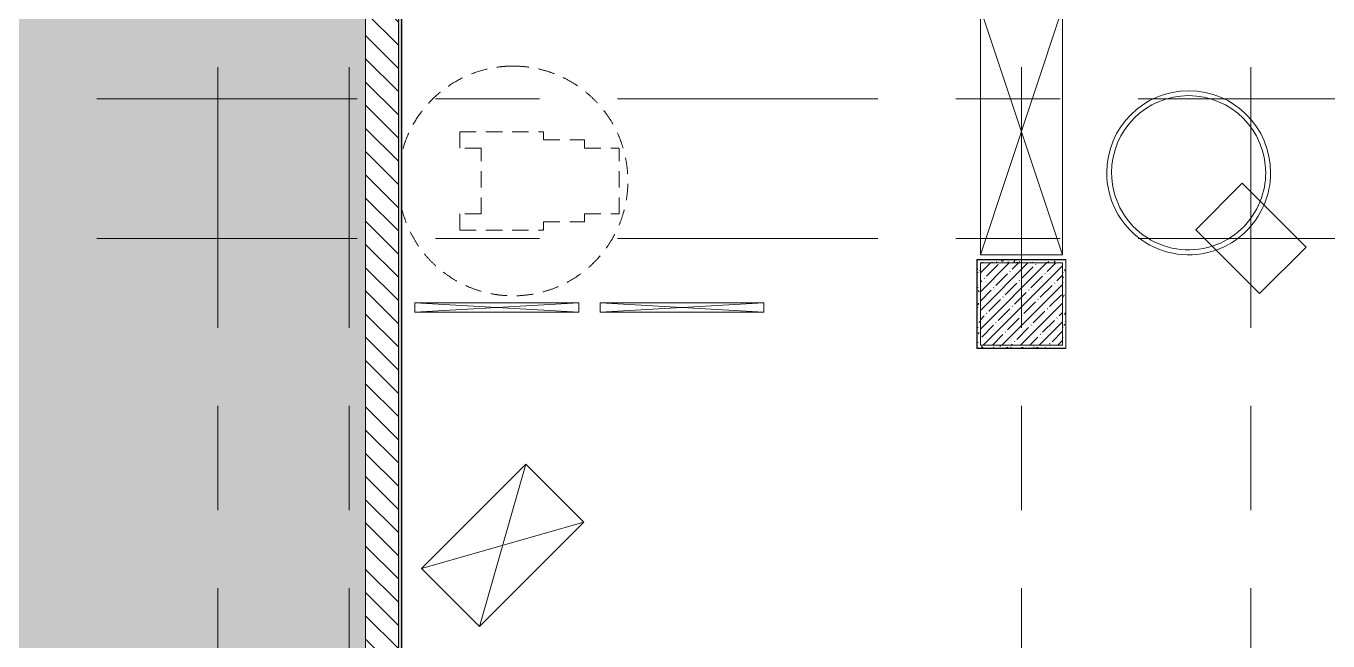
# Model space of a CAD drawing. Header units: millimetres. Extents: x 35111 to 235598, y -8553 to 29000.
# Drawn here: x 64489 to 72430, y 18847 to 22594 of the extents above; entities that cross this region are included whole.
import ezdxf

# ---------------------------------------------------------------- set-up
doc = ezdxf.new("R2010")
doc.units = ezdxf.units.MM
doc.linetypes.add('200_ШТРИХ__ш1_п0_6_', pattern=[160, 100, -60])
doc.linetypes.add('Осевая', pattern=[3175, 635, -476.25, 1587.5, -476.25])
for name, color, linetype, lineweight in [('A-DETL', 7, 'Continuous', 9), ('A-WALL', 7, 'Continuous', 9), ('I-WALL', 7, 'Continuous', 9), ('S-COLS', 7, 'Continuous', 9), ('Оси-2', 7, 'Осевая', 9)]:
    doc.layers.add(name, color=color, linetype=linetype, lineweight=lineweight)
for name, color, linetype, lineweight, true_color in [('A-DETL-GENF-1', 7, 'Continuous', 9, 0xd4d4d4), ('A-WALL-1', 7, 'Continuous', 9, 0x3c3c3c), ('A-WALL-FNSH-1', 7, 'Continuous', 9, 0x3c3c3c), ('I-FURN-1', 7, 'Continuous', 9, 0xf0f0f0), ('I-FURN-2', 7, '200_ШТРИХ__ш1_п0_6_', 9, 0xf0f0f0)]:
    doc.layers.add(name, color=color, linetype=linetype, lineweight=lineweight, true_color=true_color)
pattern_1 = [(0, (0, 0), (121.92, 30.48), [10.058, -81.382, 10.058, -81.382, -487.68]), (0, (0, 0), (121.92, 30.48), [-182.88, 10.058, -172.822, 10.058, -81.382, -213.36]), (0, (0, 0), (121.92, 30.48), [-457.2, 10.058, -50.902, 10.058, -142.342]), (120, (45.72, 15.24), (-87.356454, 90.345817), [10.058, -81.382, 10.058, -81.382, -487.68]), (120, (45.72, 15.24), (-87.356454, 90.345817), [-182.88, 10.058, -172.822, 10.058, -81.382, -213.36]), (120, (45.72, 15.24), (-87.356454, 90.345817), [-457.2, 10.058, -50.902, 10.058, -142.342]), (240, (60.96, 76.2), (-34.563546, -120.825817), [10.058, -81.382, 10.058, -81.382, -487.68]), (240, (60.96, 76.2), (-34.563546, -120.825817), [-182.88, 10.058, -172.822, 10.058, -81.382, -213.36]), (240, (60.96, 76.2), (-34.563546, -120.825817), [-457.2, 10.058, -50.902, 10.058, -142.342])]

# ---------------------------------------------------------------- blocks, each defined once
blk = doc.blocks.new('BSC_Колонна _Прямоугольная - 500х500-V44-План размещения напольных электротехнических лючков и розеток 3 этажа в осях 12-23')
at = {"layer": 'S-COLS'}
h = blk.add_hatch(dxfattribs=at)
h.set_pattern_fill('FP_43', color=256, style=0, pattern_type=2)
h.set_pattern_definition([(45, (-70560, -20900), (-57.02463, 57.02463), []), (45, (-70502.975, -20900), (-57.02463, 57.02463), [100.806, -20.161, 3.353, -16.808])])
h.paths.add_polyline_path([(-250, -250), (250, -250), (250, 250), (-250, 250)])
for p, q in [((250, 250), (-250, 250)), ((-250, 250), (-250, -250)), ((250, -250), (250, 250)), ((-250, -250), (250, -250))]:
    blk.add_line(p, q, dxfattribs=at)
blk = doc.blocks.new('Шкаф параметрический - 1_304 2-30449701-План размещения напольных электротехнических лючков и розеток 3 этажа в осях 12-23')
at = {"layer": 'I-FURN-1'}
for p, q in [((20, 6.7), (1500, 500)), ((1500, 500), (20, 500)), ((20, 500), (1500, 500)), ((20, 493.3), (1500, 0)), ((1500, 0), (1500, 500)), ((1500, 500), (1500, 0)), ((20, 0), (1500, 0)), ((1500, 0), (20, 0))]:
    blk.add_line(p, q, dxfattribs=at)
blk = doc.blocks.new('ПУФ2 - 1_52а-32356763-План размещения напольных электротехнических лючков и розеток 3 этажа в осях 12-23')
at = {"layer": 'I-FURN-1'}
for radius, start, end in [(500, 360, 180), (500, 0, 180), (470, 360, 180), (470, 0, 180), (500, 180, 289.59586), (500, 180, 289.59586), (470, 180, 287.75988), (470, 180, 287.75988), (470, 338.36531, 360), (470, 338.36531, 360), (500, 336.89236, 360), (500, 336.89236, 360), (470, 288, 338.36531), (470, 288, 338.36531), (500, 289.59586, 336.89236), (500, 289.59586, 336.89236)]:
    blk.add_arc((0, 0), radius, start, end, dxfattribs=at)
blk = doc.blocks.new('Стол базовый прямоугольный - 1_74-26233720-План размещения напольных электротехнических лючков и розеток 3 этажа в осях 12-23')
at = {"layer": 'I-FURN-1'}
for p, q in [((275, 200), (-275, 200)), ((-275, 200), (-275, -200)), ((275, -200), (275, 200)), ((-275, -200), (275, -200))]:
    blk.add_line(p, q, dxfattribs=at)
blk = doc.blocks.new('Перегородка - 4_39-26233664-План размещения напольных электротехнических лючков и розеток 3 этажа в осях 12-23')
at = {"layer": 'I-FURN-1'}
for p, q in [((0, 0), (1000, 58.2)), ((0, 58.2), (1000, 0)), ((1000, 58.2), (0, 58.2)), ((0, 58.2), (0, 0)), ((0, 0), (0, 58.2)), ((0, 58.2), (1000, 58.2)), ((0, 0), (1000, 0)), ((1000, 0), (0, 0)), ((1000, 0), (1000, 58.2)), ((1000, 58.2), (1000, 0))]:
    blk.add_line(p, q, dxfattribs=at)
blk = doc.blocks.new('FRT_2D_Символ _разворот МГН_1 - D1_4_Символ доступности разворота МГН _360__-V125-План размещения напольных электротехнических лючков и розеток 3 этажа в осях 12-23')
at = {"layer": 'I-FURN-2'}
for p, q in [((-300, 325.4), (-300, -185.8)), ((-300, 325.4), (-200, 325.4)), ((-200, 195.4), (-200, 325.4)), ((200, 325.4), (300, 325.4)), ((200, 195.4), (200, 325.4)), ((300, 325.4), (300, -185.8)), ((-200, 195.4), (200, 195.4)), ((-300, -185.8), (-250, -185.8)), ((-250, -185.8), (-250, -435.8)), ((300, -185.8), (250, -185.8)), ((250, -185.8), (250, -435.8)), ((-200, -435.8), (-250, -435.8)), ((-200, -435.8), (-200, -645.8)), ((200, -435.8), (250, -435.8)), ((200, -435.8), (200, -645.8)), ((-200, -645.8), (200, -645.8))]:
    blk.add_line(p, q, dxfattribs=at)
for start, end in [(103.2624, 360), (360, 76.97475)]:
    blk.add_arc((0, 0), 700, start, end, dxfattribs=at)
blk = doc.blocks.new('Шкаф параметрический - 1_303-26231838-План размещения напольных электротехнических лючков и розеток 3 этажа в осях 12-23')
at = {"layer": 'I-FURN-1'}
for p, q in [((0, 0), (900, -500)), ((0, -500), (900, 0)), ((900, 0), (0, 0)), ((0, 0), (0, -500)), ((0, -500), (0, 0)), ((0, 0), (900, 0)), ((900, -500), (900, 0)), ((900, 0), (900, -500)), ((0, -500), (900, -500)), ((900, -500), (0, -500))]:
    blk.add_line(p, q, dxfattribs=at)

msp = doc.modelspace()

# ---------------------------------------------------------------- hatches: boundary and pattern name
at = {"layer": 'A-DETL-GENF-1'}
h = msp.add_hatch(color=256, dxfattribs=at)
h.paths.add_polyline_path([(79002.7, -258), (84826.2, -258), (84826.2, 3300), (75858, 3300), (75858, -258), (76090.9, -258)])
h.paths.add_polyline_path([(66560, 11900), (66560, 27358), (41910, 27358), (41910, 23858), (38510, 23858), (38510, 23799.7), (38742.7, 23799.7), (38742.7, 15358), (42380, 15358), (42380, 11900), (64444, 11900)])
h.paths.add_polyline_path([(81914.4, 15650), (84500.7, 15650), (84500.7, 18590), (74040, 18590), (74040, 15650), (79002.7, 15650)])
at = {"layer": 'I-WALL'}
h = msp.add_hatch(dxfattribs=at)
h.set_pattern_fill('FP_71', color=256, style=0, pattern_type=2)
h.set_pattern_definition(pattern_1)
h.paths.add_polyline_path([(66780, 13620), (66780, 26900), (66760, 26900), (66760, 13620)])
h = msp.add_hatch(dxfattribs=at)
h.set_pattern_fill('FP_21', color=256, style=0, pattern_type=2)
h.set_pattern_definition([(135, (0, 0), (-70.71068, -70.71068), [])])
h.paths.add_polyline_path([(66760, 12320), (66760, 16700), (66560, 16700), (66560, 12320)])
h.paths.add_polyline_path([(66702.9, 17300), (66760, 17300), (66760, 26500), (66560, 26500), (66560, 17300)])
h = msp.add_hatch(dxfattribs=at)
h.set_pattern_fill('FP_71', color=256, style=0, pattern_type=2)
h.set_pattern_definition(pattern_1)
h.paths.add_polyline_path([(70810, 21150), (70830, 21150), (70830, 21170), (70290, 21170), (70290, 21150), (70310, 21150)])
h = msp.add_hatch(dxfattribs=at)
h.set_pattern_fill('FP_71', color=256, style=0, pattern_type=2)
h.set_pattern_definition(pattern_1)
h.paths.add_polyline_path([(70310, 20630), (70310, 21150), (70290, 21150), (70290, 20630)])
h = msp.add_hatch(dxfattribs=at)
h.set_pattern_fill('FP_71', color=256, style=0, pattern_type=2)
h.set_pattern_definition(pattern_1)
h.paths.add_polyline_path([(70830, 20650), (70830, 21150), (70810, 21150), (70810, 20650)])
h = msp.add_hatch(dxfattribs=at)
h.set_pattern_fill('FP_71', color=256, style=0, pattern_type=2)
h.set_pattern_definition(pattern_1)
h.paths.add_polyline_path([(70810, 20630), (70830, 20630), (70830, 20650), (70310, 20650), (70310, 20630)])

# ---------------------------------------------------------------- linework, layer by layer
at = {"layer": 'A-DETL'}
msp.add_line((66560, 11900), (66560, 27358), dxfattribs=at)
at = {"layer": 'A-WALL'}
msp.add_line((66760, 12320), (66760, 27100), dxfattribs=at)
at = {"layer": 'A-WALL-1'}
for p, q in [((70830, 21170), (70290, 21170)), ((70290, 21170), (70290, 20630)), ((70830, 20630), (70830, 21170)), ((70290, 20630), (70830, 20630))]:
    msp.add_line(p, q, dxfattribs=at)
at = {"layer": 'A-WALL-FNSH-1'}
for p, q in [((66780, 26900), (66780, 16400.7)), ((66781, 16400.7), (66781, 26879)), ((70831, 21171), (70289, 21171)), ((70289, 21171), (70289, 20629)), ((70831, 20629), (70831, 21171)), ((70289, 20629), (70831, 20629))]:
    msp.add_line(p, q, dxfattribs=at)
at = {"layer": 'Оси-2'}
for p, q in [((65660, 593.7), (65660, 24850)), ((66460, 593.7), (66460, 24850)), ((70560, 593.7), (70560, 24850)), ((71960, 593.7), (71960, 24850)), ((38410.7, 22150), (82060, 22150)), ((38410.7, 21300), (82250, 21300))]:
    msp.add_line(p, q, dxfattribs=at)

# ---------------------------------------------------------------- block references
at = {"layer": 'I-FURN-1'}
for name, p, rotation in [('Шкаф параметрический - 1_304 2-30449701-План размещения напольных электротехнических лючков и розеток 3 этажа в осях 12-23', (70310, 22700), 270.0000000000002), ('FRT_2D_Символ _разворот МГН_1 - D1_4_Символ доступности разворота МГН _360__-V125-План размещения напольных электротехнических лючков и розеток 3 этажа в осях 12-23', (67460, 21650), 89.9999999999995), ('Стол базовый прямоугольный - 1_74-26233720-План размещения напольных электротехнических лючков и розеток 3 этажа в осях 12-23', (71960, 21300), 315.0000000000003), ('Шкаф параметрический - 1_303-26231838-План размещения напольных электротехнических лючков и розеток 3 этажа в осях 12-23', (66901.4, 19287.5), 44.99999999999972)]:
    msp.add_blockref(name, p, dxfattribs=dict(at, rotation=rotation))
for name, p in [('ПУФ2 - 1_52а-32356763-План размещения напольных электротехнических лючков и розеток 3 этажа в осях 12-23', (71580, 21700)), ('Перегородка - 4_39-26233664-План размещения напольных электротехнических лючков и розеток 3 этажа в осях 12-23', (66860, 20850)), ('Перегородка - 4_39-26233664-План размещения напольных электротехнических лючков и розеток 3 этажа в осях 12-23', (67990, 20850))]:
    msp.add_blockref(name, p, dxfattribs=at)
at = {"layer": 'S-COLS'}
msp.add_blockref('BSC_Колонна _Прямоугольная - 500х500-V44-План размещения напольных электротехнических лючков и розеток 3 этажа в осях 12-23', (70560, 20900), dxfattribs=at)

doc.saveas('drawing.dxf')
